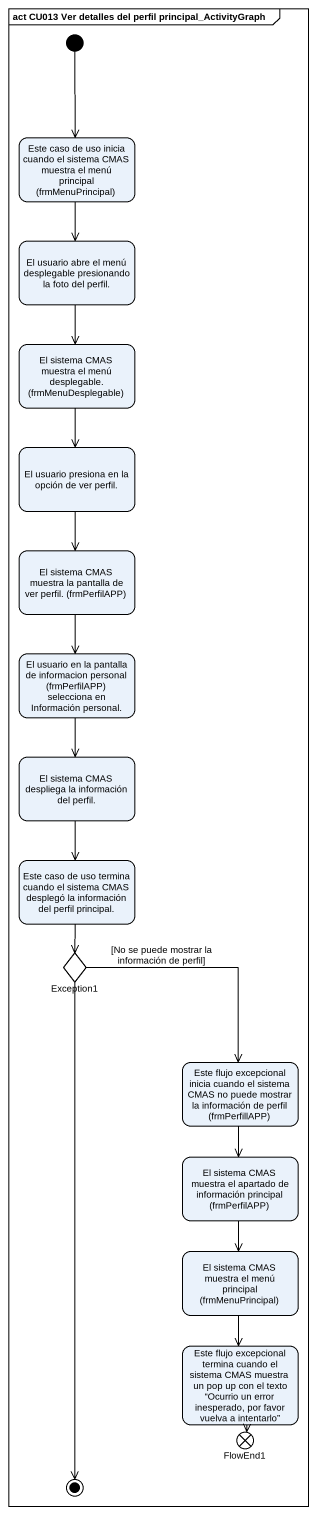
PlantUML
@startuml
mainframe act CU013 Ver detalles del perfil principal_ActivityGraph
hide empty description
state "Este caso de uso inicia cuando el sistema CMAS muestra el menú principal (frmMenuPrincipal)" as Este_caso_de_uso_inicia
state "El usuario abre el menú desplegable presionando la foto del perfil." as El_usuario_abre_el_menú
state "El sistema CMAS muestra el menú desplegable. (frmMenuDesplegable)" as El_sistema_CMAS_muestra_el
state "El usuario presiona en la opción de ver perfil." as El_usuario_presiona_en_la
state "El sistema CMAS muestra la pantalla de ver perfil. (frmPerfilAPP)" as El_sistema_CMAS_muestra_la
state "El usuario en la pantalla de informacion personal (frmPerfilAPP) selecciona en Información personal." as El_usuario_en_la_pantalla
state "El sistema CMAS despliega la información del perfil." as El_sistema_CMAS_despliega
state "Este caso de uso termina cuando el sistema CMAS desplegó la información del perfil principal." as Este_caso_de_uso_termina
state Exception1 <<choice>>
state "Este flujo excepcional inicia cuando el sistema CMAS no puede mostrar la información de perfil (frmPerfillAPP)" as Este_flujo_excepcional
state "El sistema CMAS muestra el apartado de información principal (frmPerfilAPP)" as El_sistema_CMAS_muestra_el_2
state "El sistema CMAS muestra el menú principal (frmMenuPrincipal)" as El_sistema_CMAS_muestra_el_3
state "Este flujo excepcional termina cuando el sistema CMAS muestra un pop up con el texto “Ocurrio un error inesperado, por favor vuelva a intentarlo”" as Este_flujo_excepcional_2
state FlowEnd1 <<end>>
[*] --> Este_caso_de_uso_inicia
Este_caso_de_uso_inicia --> El_usuario_abre_el_menú
El_usuario_abre_el_menú --> El_sistema_CMAS_muestra_el
El_sistema_CMAS_muestra_el --> El_usuario_presiona_en_la
El_usuario_presiona_en_la --> El_sistema_CMAS_muestra_la
El_sistema_CMAS_muestra_la --> El_usuario_en_la_pantalla
El_usuario_en_la_pantalla --> El_sistema_CMAS_despliega
El_sistema_CMAS_despliega --> Este_caso_de_uso_termina
Este_caso_de_uso_termina --> Exception1
Exception1 --> Este_flujo_excepcional : [No se puede mostrar la información de perfil]
Este_flujo_excepcional --> El_sistema_CMAS_muestra_el_2
El_sistema_CMAS_muestra_el_2 --> El_sistema_CMAS_muestra_el_3
El_sistema_CMAS_muestra_el_3 --> Este_flujo_excepcional_2
Este_flujo_excepcional_2 --> FlowEnd1
Exception1 --> [*]
@enduml
